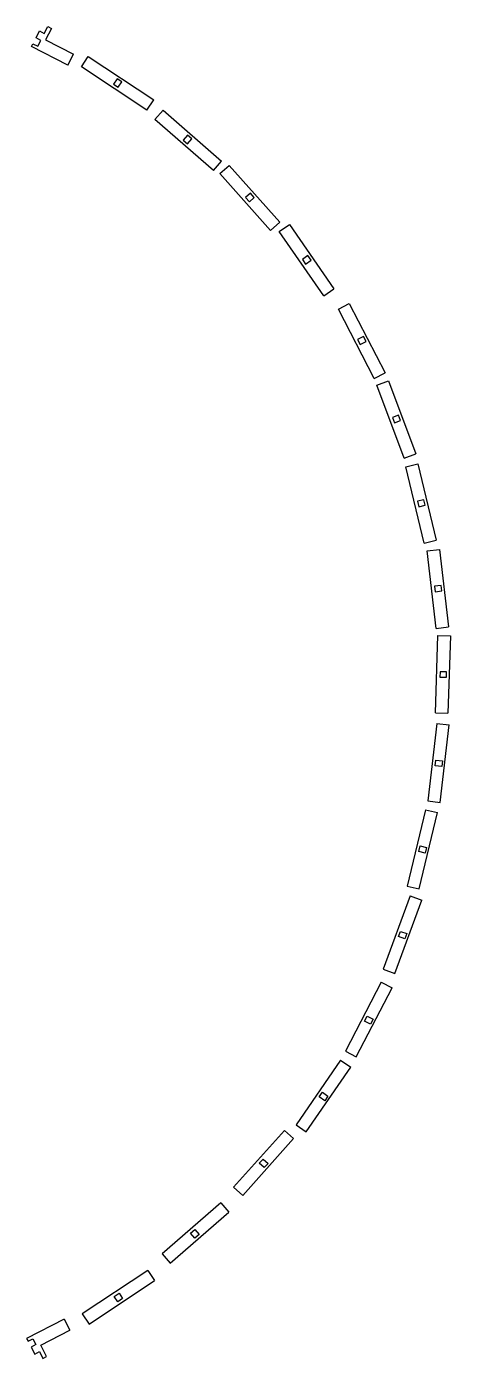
# Model space of a CAD drawing. Extents: x -27280 to 27280, y -16671 to 16671.
# Drawn here: x -9281 to -6401, y -16598 to -7538 of the extents above; entities that cross this region are included whole.
import ezdxf

# ---------------------------------------------------------------- set-up
doc = ezdxf.new("R2010")
doc.units = 0
doc.header["$MEASUREMENT"] = 0
doc.layers.get('0').update_dxf_attribs({"linetype": 'CONTINUOUS'})

msp = doc.modelspace()

# ---------------------------------------------------------------- linework, layer by layer
for p, q in [((-9216.9, -7614.7), (-9192.7, -7567.6)), ((-9192.7, -7567.6), (-9160.7, -7584.1)), ((-9160.7, -7584.1), (-9137, -7538)), ((-9111.6, -7551.1), (-9151.7, -7628.8)), ((-9137, -7538), (-9111.6, -7551.1)), ((-9247.5, -7674), (-9237.9, -7655.4)), ((-9001.8, -7800.5), (-9247.5, -7674)), ((-9237.9, -7655.4), (-9205.8, -7672)), ((-9184.8, -7631.3), (-9216.9, -7614.7)), ((-9205.8, -7672), (-9184.8, -7631.3)), ((-9151.7, -7628.8), (-8963.3, -7725.8)), ((-9001.8, -7800.5), (-8963.3, -7725.8)), ((-8908, -7810.8), (-8861.6, -7740.8)), ((-8861.6, -7740.8), (-8416.3, -8036)), ((-8462.8, -8106), (-8908, -7810.8)), ((-8665.5, -7892.1), (-8690.1, -7929.1)), ((-8690.1, -7929.1), (-8657.8, -7950.5)), ((-8633.3, -7913.4), (-8665.5, -7892.1)), ((-8657.8, -7950.5), (-8633.3, -7913.4)), ((-8462.8, -8106), (-8416.3, -8036)), ((-8408.5, -8170.6), (-8353.4, -8107.3)), ((-8353.4, -8107.3), (-7955.2, -8454.2)), ((-8010.4, -8517.5), (-8408.5, -8170.6)), ((-8187, -8275.7), (-8216.8, -8309.9)), ((-8216.8, -8309.9), (-8187.7, -8335.2)), ((-8187.7, -8335.2), (-8157.9, -8301)), ((-8157.9, -8301), (-8187, -8275.7)), ((-8010.4, -8517.5), (-7955.2, -8454.2)), ((-7967.1, -8537.9), (-7904.4, -8482)), ((-7904.4, -8482), (-7559.6, -8868.5)), ((-7622.3, -8924.4), (-7967.1, -8537.9)), ((-7759, -8671.3), (-7792.3, -8701.1)), ((-7733.3, -8700.2), (-7759, -8671.3)), ((-7792.3, -8701.1), (-7766.6, -8729.9)), ((-7766.6, -8729.9), (-7733.3, -8700.2)), ((-7622.3, -8924.4), (-7559.6, -8868.5)), ((-7563.6, -8930.7), (-7494.3, -8883.2)), ((-7261.7, -9370.2), (-7563.6, -8930.7)), ((-7494.3, -8883.2), (-7192.4, -9322.6)), ((-7369, -9095.5), (-7406.3, -9121.2)), ((-7406.3, -9121.2), (-7384.5, -9153)), ((-7384.5, -9153), (-7347.1, -9127.3)), ((-7347.1, -9127.3), (-7369, -9095.5)), ((-7261.7, -9370.2), (-7192.4, -9322.6)), ((-7162, -9461.2), (-7087.4, -9422.5)), ((-6918.5, -9931.3), (-7162, -9461.2)), ((-7087.4, -9422.5), (-6843.9, -9892.7)), ((-6991.1, -9645.5), (-7031.2, -9666.3)), ((-7031.2, -9666.3), (-7013.5, -9700.5)), ((-7013.5, -9700.5), (-6973.4, -9679.7)), ((-6973.4, -9679.7), (-6991.1, -9645.5)), ((-6918.5, -9931.3), (-6843.9, -9892.7)), ((-6899.7, -9976.4), (-6821, -9947.2)), ((-6821, -9947.2), (-6636.1, -10444.5)), ((-6714.8, -10473.8), (-6899.7, -9976.4)), ((-6752.5, -10181.4), (-6794.4, -10197)), ((-6794.4, -10197), (-6781, -10233.2)), ((-6781, -10233.2), (-6739, -10217.6)), ((-6739, -10217.6), (-6752.5, -10181.4)), ((-6714.8, -10473.8), (-6636.1, -10444.5)), ((-6703.4, -10532.2), (-6621.8, -10512.6)), ((-6578.6, -11051.6), (-6703.4, -10532.2)), ((-6621.8, -10512.6), (-6496.9, -11031.9)), ((-6580.5, -10756.7), (-6624.5, -10767.3)), ((-6624.5, -10767.3), (-6615.5, -10804.8)), ((-6571.5, -10794.2), (-6580.5, -10756.7)), ((-6615.5, -10804.8), (-6571.5, -10794.2)), ((-6578.6, -11051.6), (-6496.9, -11031.9)), ((-6558.2, -11105), (-6474.8, -11095.3)), ((-6497, -11631.9), (-6558.2, -11105)), ((-6474.8, -11095.3), (-6413.6, -11622.2)), ((-6463.9, -11339), (-6508.5, -11344.2)), ((-6508.5, -11344.2), (-6504, -11382.4)), ((-6504, -11382.4), (-6459.4, -11377.3)), ((-6459.4, -11377.3), (-6463.9, -11339)), ((-6501.7, -12205.7), (-6484.6, -11680.9)), ((-6497, -11631.9), (-6413.6, -11622.2)), ((-6484.6, -11680.9), (-6400.7, -11683.6)), ((-6400.7, -11683.6), (-6417.7, -12208.4)), ((-6470.8, -11926.8), (-6472, -11963)), ((-6426.3, -11928.3), (-6470.8, -11926.8)), ((-6427.5, -11964.5), (-6426.3, -11928.3)), ((-6472, -11963), (-6427.5, -11964.5)), ((-6501.7, -12205.7), (-6417.7, -12208.4)), ((-6492.4, -12279), (-6553.6, -12805.9)), ((-6492.4, -12279), (-6409, -12288.6)), ((-6470.2, -12815.6), (-6409, -12288.6)), ((-6503.9, -12566.7), (-6499.5, -12528.4)), ((-6459.3, -12571.9), (-6503.9, -12566.7)), ((-6499.5, -12528.4), (-6454.8, -12533.6)), ((-6454.8, -12533.6), (-6459.3, -12571.9)), ((-6568.8, -12865.3), (-6693.6, -13384.7)), ((-6568.8, -12865.3), (-6487.1, -12884.9)), ((-6553.6, -12805.9), (-6470.2, -12815.6)), ((-6612, -13404.3), (-6487.1, -12884.9)), ((-6614.7, -13149.6), (-6605.7, -13112.1)), ((-6605.7, -13112.1), (-6561.7, -13122.6)), ((-6561.7, -13122.6), (-6570.7, -13160.1)), ((-6570.7, -13160.1), (-6614.7, -13149.6)), ((-6693.6, -13384.7), (-6612, -13404.3)), ((-6672.8, -13452.3), (-6857.7, -13949.6)), ((-6779, -13978.9), (-6594.1, -13481.6)), ((-6672.8, -13452.3), (-6594.1, -13481.6)), ((-6752.5, -13729), (-6739, -13692.9)), ((-6710.5, -13744.6), (-6752.5, -13729)), ((-6739, -13692.9), (-6697.1, -13708.5)), ((-6697.1, -13708.5), (-6710.5, -13744.6)), ((-6857.7, -13949.6), (-6779, -13978.9)), ((-6871.1, -14038.1), (-7114.5, -14508.2)), ((-6871.1, -14038.1), (-6796.5, -14076.7)), ((-7039.9, -14546.8), (-6796.5, -14076.7)), ((-6983.7, -14303.1), (-6966, -14268.9)), ((-6943.6, -14323.9), (-6983.7, -14303.1)), ((-6966, -14268.9), (-6925.9, -14289.6)), ((-6925.9, -14289.6), (-6943.6, -14323.9)), ((-7147.1, -14570.3), (-7449, -15009.8)), ((-7147.1, -14570.3), (-7077.9, -14617.9)), ((-7114.5, -14508.2), (-7039.9, -14546.8)), ((-7379.8, -15057.4), (-7077.9, -14617.9)), ((-7291.8, -14819.4), (-7269.9, -14787.6)), ((-7254.4, -14845), (-7291.8, -14819.4)), ((-7269.9, -14787.6), (-7232.6, -14813.2)), ((-7232.6, -14813.2), (-7254.4, -14845)), ((-7449, -15009.8), (-7379.8, -15057.4)), ((-7529.1, -15047.5), (-7873.9, -15434)), ((-7811.2, -15490), (-7466.4, -15103.4)), ((-7529.1, -15047.5), (-7466.4, -15103.4)), ((-7699.2, -15270.9), (-7673.4, -15242)), ((-7665.8, -15300.6), (-7699.2, -15270.9)), ((-7673.4, -15242), (-7640.1, -15271.8)), ((-7640.1, -15271.8), (-7665.8, -15300.6)), ((-7873.9, -15434), (-7811.2, -15490)), ((-7961.2, -15539.1), (-8359.4, -15886)), ((-7961.2, -15539.1), (-7906, -15602.5)), ((-8304.2, -15949.3), (-7906, -15602.5)), ((-8167.6, -15746.7), (-8138.6, -15721.4)), ((-8137.8, -15780.9), (-8167.6, -15746.7)), ((-8138.6, -15721.4), (-8108.8, -15755.6)), ((-8108.8, -15755.6), (-8137.8, -15780.9)), ((-8359.4, -15886), (-8304.2, -15949.3)), ((-8457.7, -15999.2), (-8903, -16294.4)), ((-8457.7, -15999.2), (-8411.3, -16069.3)), ((-8856.5, -16364.5), (-8411.3, -16069.3)), ((-8685.1, -16176.1), (-8652.8, -16154.8)), ((-8660.5, -16213.2), (-8685.1, -16176.1)), ((-8628.3, -16191.8), (-8660.5, -16213.2)), ((-8652.8, -16154.8), (-8628.3, -16191.8)), ((-8903, -16294.4), (-8856.5, -16364.5)), ((-9025.2, -16330.5), (-9280.8, -16462.1)), ((-9025.2, -16330.5), (-8986.7, -16405.2)), ((-9280.8, -16462.1), (-9271.3, -16480.7)), ((-9271.3, -16480.7), (-9239.1, -16464.1)), ((-9239.1, -16464.1), (-9218.2, -16504.8)), ((-9185, -16507.3), (-8986.7, -16405.2)), ((-9218.2, -16504.8), (-9250.3, -16521.4)), ((-9250.3, -16521.4), (-9226.1, -16568.5)), ((-9226.1, -16568.5), (-9194.1, -16552)), ((-9194.1, -16552), (-9170.4, -16598.1)), ((-9145, -16585), (-9185, -16507.3)), ((-9170.4, -16598.1), (-9145, -16585))]:
    msp.add_line(p, q)

doc.saveas('drawing.dxf')
